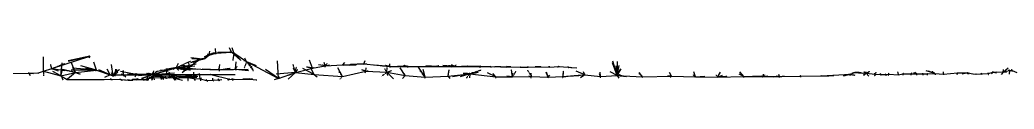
# Model space of a CAD drawing. Header units: millimetres. Extents: x 2301 to 12907, y -144 to 6.
# Drawn here: x 4934 to 7603, y -144 to -54 of the extents above; entities that cross this region are included whole.
import ezdxf

# ---------------------------------------------------------------- set-up
doc = ezdxf.new("R2010")
doc.units = ezdxf.units.MM
doc.linetypes.add('DASH', pattern=[0.6, 0.3, -0.3])

msp = doc.modelspace()

# ---------------------------------------------------------------- linework, layer by layer
at = {"layer": 'Shots', "color": 1}
for p, q in [((5020.19, -109.766), (5122.442, -76.428)), ((5425.05, -84.382), (5442.586, -74.044)), ((5442.586, -74.044), (5460.386, -68.074)), ((5460.386, -68.074), (5502.872, -65.416)), ((5502.872, -65.416), (5509.19, -67.73)), ((5509.19, -67.73), (5542.824, -90.642)), ((5353.856, -107.494), (5389.894, -104.864)), ((5389.894, -104.864), (5411.828, -88.35)), ((5411.828, -88.35), (5425.05, -84.382)), ((5513.656, -111.568), (5515.046, -91.422)), ((5542.824, -90.642), (5628.58, -136.606)), ((5719.76, -108.464), (5754.014, -102.312)), ((5754.014, -102.312), (5801.126, -99.918)), ((5801.126, -99.918), (5857.49, -97.28)), ((5857.49, -97.28), (5927.624, -104.158)), ((5927.624, -104.158), (5974.856, -103.698)), ((5974.856, -103.698), (6054.192, -104.058)), ((6054.192, -104.058), (6102.36, -103.664)), ((6102.36, -103.664), (6170.91, -103.892)), ((6170.91, -103.892), (6198.088, -104.484)), ((6198.088, -104.484), (6225.072, -104.744)), ((6225.072, -104.744), (6252.268, -104.876)), ((6252.268, -104.876), (6277.41, -105.828)), ((6277.41, -105.828), (6298.63, -106.116)), ((6298.63, -106.116), (6332.358, -104.758)), ((6332.358, -104.758), (6356.944, -105.512)), ((6356.944, -105.512), (6380.634, -104.278)), ((6380.634, -104.278), (6407.222, -106.22)), ((6407.222, -106.22), (6413.122, -106.66)), ((4910.864, -123.014), (4958.5, -122.344)), ((4958.5, -122.344), (4984.224, -121.03)), ((4984.224, -121.03), (4997.474, -116.446)), ((4997.474, -116.446), (5020.19, -109.766)), ((4997.474, -116.446), (5044.808, -129.07)), ((4997.474, -116.446), (4997.474, -116.446)), ((5044.808, -129.07), (5083.356, -120.008)), ((5044.808, -129.07), (5060.994, -138.698)), ((5083.356, -120.008), (5139.722, -114.076)), ((5139.722, -114.076), (5185.174, -129.376)), ((5139.722, -114.076), (5177.246, -126.636)), ((5177.246, -126.636), (5212.546, -126.516)), ((5185.174, -129.376), (5190.402, -126.61)), ((5190.402, -126.61), (5290.402, -126.61)), ((5212.546, -126.516), (5246.648, -125.696)), ((5246.648, -125.696), (5291.876, -125.618)), ((5246.648, -125.696), (5446.648, -125.696)), ((5290.402, -126.61), (5297.726, -130.346)), ((5291.876, -125.618), (5328.536, -114.928)), ((5297.726, -130.346), (5309.794, -128.918)), ((5297.726, -130.346), (5311.9, -130.902)), ((5309.794, -128.918), (5335.56, -129.826)), ((5311.9, -130.902), (5327.83, -135.284)), ((5327.83, -135.284), (5347.728, -128.658)), ((5328.536, -114.928), (5353.856, -107.494)), ((5335.56, -129.826), (5383.774, -129.316)), ((5345.612, -134.142), (5385.076, -133.268)), ((5347.728, -128.658), (5360.796, -131.134)), ((5353.856, -107.494), (5369.866, -109.4)), ((5360.796, -131.134), (5367.444, -132.352)), ((5367.444, -132.352), (5375.396, -133.098)), ((5369.866, -109.4), (5468.99, -112.796)), ((5369.866, -109.4), (5411.08, -111.302)), ((5375.396, -133.098), (5381.076, -133.092)), ((5381.076, -133.092), (5391.376, -133.126)), ((5383.774, -129.316), (5400.802, -131.016)), ((5385.076, -133.268), (5401.17, -136.638)), ((5391.376, -133.126), (5409.56, -133.07)), ((5400.802, -131.016), (5412.5, -125.564)), ((5412.5, -125.564), (5512.5, -125.564)), ((5446.648, -125.696), (5497.782, -138.428)), ((5468.99, -112.796), (5547.048, -111.15)), ((5468.99, -112.796), (5513.656, -111.568)), ((5513.656, -111.568), (5547.042, -114.474)), ((5628.58, -136.606), (5673.878, -120.13)), ((5673.878, -120.13), (5719.76, -108.464)), ((5673.878, -120.13), (5724.188, -125.198)), ((5724.188, -125.198), (5800.47, -130.546)), ((5800.47, -130.546), (5863.496, -116.446)), ((5863.496, -116.446), (5919.642, -119.492)), ((5919.642, -119.492), (5968.836, -128.61)), ((5968.836, -128.61), (6022.414, -133.004)), ((6022.414, -133.004), (6083.836, -130.072)), ((6083.836, -130.072), (6142.16, -123.754)), ((6142.16, -123.754), (6212.268, -131.424)), ((6212.268, -131.424), (6256.792, -132.118)), ((6256.792, -132.118), (6308.18, -131.4)), ((6308.18, -131.4), (6352.282, -132.442)), ((6352.282, -132.442), (6392.196, -130.784)), ((6392.196, -130.784), (6451.234, -126.84)), ((6451.234, -126.84), (6493.256, -130.94)), ((6493.256, -130.94), (6537.532, -128.596)), ((6537.532, -128.596), (6605.834, -131.75)), ((6605.834, -131.75), (6683.662, -130.128)), ((6683.662, -130.128), (6747.684, -131.626)), ((6747.684, -131.626), (6806.846, -132.414)), ((6806.846, -132.414), (6877.926, -131.138)), ((6877.926, -131.138), (6929.932, -130.782)), ((6929.932, -130.782), (6973.052, -130.698)), ((6973.052, -130.698), (7030.894, -130.338)), ((7030.894, -130.338), (7085.046, -129.402)), ((7085.046, -129.402), (7164.414, -125.098)), ((7164.414, -125.098), (7174.536, -119.798)), ((7174.536, -119.798), (7206.104, -122.258)), ((7206.104, -122.258), (7230.55, -124.784)), ((7230.55, -124.784), (7245.234, -125.666)), ((7245.234, -125.666), (7258.366, -125.918)), ((7258.366, -125.918), (7266.812, -124.934)), ((7266.812, -124.934), (7293.148, -126.63)), ((7293.148, -126.63), (7304.474, -123.866)), ((7304.474, -123.866), (7326.72, -123.812)), ((7326.72, -123.812), (7340.838, -124.206)), ((7340.838, -124.206), (7358.492, -124.228)), ((7358.492, -124.228), (7370.884, -123.912)), ((7370.884, -123.912), (7390.426, -123.154)), ((7390.426, -123.154), (7413.432, -124.952)), ((7413.432, -124.952), (7451.356, -121.116)), ((7451.356, -121.116), (7479.506, -121.534)), ((7479.506, -121.534), (7492.564, -123.52)), ((7492.564, -123.52), (7500.87, -124.402)), ((7500.87, -124.402), (7515.798, -123.78)), ((7515.798, -123.78), (7533.466, -123.274)), ((7533.466, -123.274), (7546.568, -119.134)), ((7546.568, -119.134), (7574.238, -118.63)), ((7574.238, -118.63), (7590.436, -114.716)), ((7590.436, -114.716), (7598.138, -115.116)), ((7598.138, -115.116), (7609.996, -120.216)), ((5060.994, -138.698), (5160.994, -138.698)), ((5160.994, -138.698), (5179.238, -138.178)), ((5179.238, -138.178), (5205.5, -139.28)), ((5205.5, -139.28), (5225.258, -140.744)), ((5225.258, -140.744), (5247.734, -138.724)), ((5247.734, -138.724), (5266.394, -139.198)), ((5266.394, -139.198), (5276.44, -137.462)), ((5276.44, -137.462), (5289.046, -134.704)), ((5289.046, -134.704), (5319.246, -133.576)), ((5319.246, -133.576), (5345.612, -134.142)), ((5401.17, -136.638), (5418.008, -137.316)), ((5418.008, -137.316), (5435.936, -141.684)), ((5435.936, -141.684), (5452.614, -140.446)), ((5452.614, -140.446), (5467.056, -140.224)), ((5497.782, -138.428), (5507.828, -138.802)), ((5507.828, -138.802), (5552.858, -137.802)), ((5552.858, -137.802), (5568.59, -139.94))]:
    msp.add_line(p, q, dxfattribs=at)
for centre in [(5122.442, -76.428), (5442.586, -74.044), (5460.386, -68.074), (5502.872, -65.416), (5509.19, -67.73), (5389.894, -104.864), (5411.828, -88.35), (5425.05, -84.382), (5515.046, -91.422), (5542.824, -90.642), (5754.014, -102.312), (5801.126, -99.918), (5857.49, -97.28), (5927.624, -104.158), (5974.856, -103.698), (6054.192, -104.058), (6102.36, -103.664), (6170.91, -103.892), (6198.088, -104.484), (6225.072, -104.744), (6252.268, -104.876), (6277.41, -105.828), (6298.63, -106.116), (6332.358, -104.758), (6356.944, -105.512), (6380.634, -104.278), (6407.222, -106.22), (6413.122, -106.66), (4958.5, -122.344), (4984.224, -121.03), (4997.474, -116.446), (4997.474, -116.446), (5020.19, -109.766), (5044.808, -129.07), (5083.356, -120.008), (5139.722, -114.076), (5177.246, -126.636), (5185.174, -129.376), (5190.402, -126.61), (5212.546, -126.516), (5246.648, -125.696), (5290.402, -126.61), (5291.876, -125.618), (5297.726, -130.346), (5309.794, -128.918), (5311.9, -130.902), (5328.536, -114.928), (5335.56, -129.826), (5347.728, -128.658), (5353.856, -107.494), (5360.796, -131.134), (5367.444, -132.352), (5369.866, -109.4), (5375.396, -133.098), (5381.076, -133.092), (5383.774, -129.316), (5385.076, -133.268), (5391.376, -133.126), (5400.802, -131.016), (5409.56, -133.07), (5411.08, -111.302), (5412.5, -125.564), (5446.648, -125.696), (5468.99, -112.796), (5512.5, -125.564), (5513.656, -111.568), (5547.042, -114.474), (5547.048, -111.15), (5673.878, -120.13), (5719.76, -108.464), (5724.188, -125.198), (5800.47, -130.546), (5863.496, -116.446), (5919.642, -119.492), (5968.836, -128.61), (6022.414, -133.004), (6083.836, -130.072), (6142.16, -123.754), (6212.268, -131.424), (6256.792, -132.118), (6308.18, -131.4), (6352.282, -132.442), (6392.196, -130.784), (6451.234, -126.84), (6493.256, -130.94), (6537.532, -128.596), (6605.834, -131.75), (6683.662, -130.128), (6747.684, -131.626), (6806.846, -132.414), (6877.926, -131.138), (6929.932, -130.782), (6973.052, -130.698), (7030.894, -130.338), (7085.046, -129.402), (7164.414, -125.098), (7174.536, -119.798), (7206.104, -122.258), (7230.55, -124.784), (7245.234, -125.666), (7258.366, -125.918), (7266.812, -124.934), (7293.148, -126.63), (7304.474, -123.866), (7326.72, -123.812), (7340.838, -124.206), (7358.492, -124.228), (7370.884, -123.912), (7390.426, -123.154), (7413.432, -124.952), (7451.356, -121.116), (7479.506, -121.534), (7492.564, -123.52), (7500.87, -124.402), (7515.798, -123.78), (7533.466, -123.274), (7546.568, -119.134), (7574.238, -118.63), (7590.436, -114.716), (7598.138, -115.116), (5060.994, -138.698), (5160.994, -138.698), (5179.238, -138.178), (5205.5, -139.28), (5225.258, -140.744), (5247.734, -138.724), (5266.394, -139.198), (5276.44, -137.462), (5289.046, -134.704), (5319.246, -133.576), (5327.83, -135.284), (5345.612, -134.142), (5401.17, -136.638), (5418.008, -137.316), (5435.936, -141.684), (5452.614, -140.446), (5467.056, -140.224), (5497.782, -138.428), (5507.828, -138.802), (5552.858, -137.802), (5568.59, -139.94), (5628.58, -136.606)]:
    msp.add_circle(centre, 0.1, dxfattribs=at)
at = {"layer": 'XSect', "color": 1}
for p, q in [((4997.474, -116.446), (4997.474, -78.406)), ((5122.442, -76.428), (5063.778, -89.042)), ((5122.442, -76.428), (5064.932, -90.98)), ((5122.442, -76.428), (5074.284, -87.978)), ((5122.442, -76.428), (5088.454, -87.662)), ((5122.442, -76.428), (5088.686, -85.146)), ((5122.442, -76.428), (5119.812, -80.328)), ((5122.442, -76.428), (5121.062, -75.97)), ((5122.442, -76.428), (5121.438, -76.674)), ((5442.586, -74.044), (5429.342, -78.464)), ((5442.586, -74.044), (5429.656, -84.136)), ((5442.586, -74.044), (5431.152, -82.1)), ((5460.386, -68.074), (5436.752, -71.472)), ((5442.586, -74.044), (5444.23, -63.232)), ((5460.386, -68.074), (5458.646, -70.48)), ((5460.386, -68.074), (5459.448, -55.744)), ((5502.872, -65.416), (5465.83, -66.254)), ((5502.872, -65.416), (5496.68, -53.56)), ((5502.872, -65.416), (5497.678, -65.758)), ((5502.872, -65.416), (5502.27, -66.192)), ((5502.872, -65.416), (5502.286, -64.758)), ((5502.872, -65.416), (5525.466, -86.334)), ((5509.19, -67.73), (5504.054, -53.854)), ((5509.19, -67.73), (5508.022, -67.602)), ((5509.19, -67.73), (5508.858, -68.538)), ((4997.474, -116.446), (4997.474, -93.436)), ((5044.808, -129.07), (5048.372, -94.024)), ((5083.356, -120.008), (5071.766, -92.434)), ((5139.722, -114.076), (5097.72, -102.074)), ((5139.722, -114.076), (5133.338, -92.14)), ((5185.174, -129.376), (5180.646, -98.622)), ((5353.856, -107.494), (5360.17, -95.266)), ((5353.856, -107.494), (5407.474, -96.512)), ((5353.856, -107.494), (5403.684, -102.104)), ((5389.894, -104.864), (5369.65, -120.764)), ((5369.866, -109.4), (5373.494, -102.344)), ((5389.894, -104.864), (5387.654, -94.604)), ((5411.828, -88.35), (5392.592, -94.11)), ((5411.828, -88.35), (5393.332, -93.422)), ((5425.05, -84.382), (5393.456, -80.752)), ((5425.05, -84.382), (5395.988, -83.276)), ((5411.828, -88.35), (5397.498, -91.5)), ((5411.828, -88.35), (5398.332, -92.986)), ((5411.828, -88.35), (5409.864, -81.432)), ((5411.828, -88.35), (5410.496, -90.264)), ((5425.05, -84.382), (5424.226, -86.592)), ((5425.05, -84.382), (5424.65, -81.348)), ((5425.05, -84.382), (5430.32, -82.694)), ((5468.99, -112.796), (5471.012, -98.26)), ((5542.824, -90.642), (5536.582, -88.474)), ((5542.824, -90.642), (5538.03, -81.872)), ((5542.824, -90.642), (5542.286, -92.744)), ((5542.824, -90.642), (5568.648, -101.734)), ((5628.58, -136.606), (5626.174, -88.624)), ((5719.76, -108.464), (5711.506, -86.972)), ((5754.014, -102.312), (5735.828, -100.038)), ((5754.014, -102.312), (5751.262, -93.008)), ((5754.014, -102.312), (5752.602, -105.748)), ((5754.014, -102.312), (5765.422, -99.37)), ((5801.126, -99.918), (5800.1, -102.02)), ((5801.126, -99.918), (5806.86, -93.07)), ((5801.126, -99.918), (5837.416, -99.466)), ((5801.126, -99.918), (5818.896, -100.19)), ((5857.49, -97.28), (5821.956, -98.47)), ((5857.49, -97.28), (5860.962, -88.19)), ((5857.49, -97.28), (5858.432, -98.776)), ((5927.624, -104.158), (5887.572, -100.616)), ((5927.624, -104.158), (5908.102, -103.334)), ((5927.624, -104.158), (5924.884, -104.216)), ((5927.624, -104.158), (5927.36, -106.764)), ((5974.856, -103.698), (5948.722, -102.82)), ((5974.856, -103.698), (5974.838, -106.578)), ((6022.414, -133.004), (6004.402, -105.97)), ((6054.192, -104.058), (6023.996, -102.072)), ((6054.192, -104.058), (6025.954, -102.91)), ((6054.192, -104.058), (6048.544, -104.066)), ((6054.192, -104.058), (6055.046, -101.094)), ((6054.192, -104.058), (6054.992, -104.844)), ((6102.36, -103.664), (6069.31, -101.362)), ((6102.36, -103.664), (6090.808, -103.732)), ((6102.36, -103.664), (6092.486, -105.908)), ((6102.36, -103.664), (6092.988, -99.358)), ((6102.36, -103.664), (6125.57, -104.136)), ((6170.91, -103.892), (6120.998, -103.596)), ((6170.91, -103.892), (6136.268, -103.546)), ((6170.91, -103.892), (6137.008, -103.05)), ((6170.91, -103.892), (6160.892, -104.304)), ((6170.91, -103.892), (6168.206, -106.79)), ((6198.088, -104.484), (6180.548, -105.208)), ((6198.088, -104.484), (6189.902, -104.738)), ((6198.088, -104.484), (6198.672, -105.986)), ((6225.072, -104.744), (6208.934, -106.286)), ((6225.072, -104.744), (6209.066, -105.084)), ((6225.072, -104.744), (6224.602, -106.928)), ((6252.268, -104.876), (6240.322, -106.686)), ((6252.268, -104.876), (6241.006, -104.106)), ((6252.268, -104.876), (6252.37, -106.962)), ((6277.41, -105.828), (6277.7, -104.798)), ((6277.41, -105.828), (6278.116, -106.206)), ((6298.63, -106.116), (6298.31, -104.466)), ((6332.358, -104.758), (6317.89, -105.17)), ((6332.358, -104.758), (6332.21, -105.768)), ((6332.358, -104.758), (6332.426, -104.278)), ((6356.944, -105.512), (6356.654, -106.874)), ((6380.634, -104.278), (6380.792, -105.518)), ((6407.222, -106.22), (6406.242, -105.61)), ((6413.122, -106.66), (6429.144, -107.946)), ((6537.532, -128.596), (6524.942, -94.062)), ((6537.532, -128.596), (6526.05, -90.156)), ((6537.532, -128.596), (6534.982, -101.996)), ((6537.532, -128.596), (6538.174, -90.598)), ((6537.532, -128.596), (6543.23, -101.278)), ((4958.5, -122.344), (4958.438, -120.26)), ((4958.5, -122.344), (4971.346, -123.302)), ((4958.5, -122.344), (4961.69, -127.9)), ((4984.224, -121.03), (4983.17, -123.832)), ((4984.224, -121.03), (4984.154, -120.494)), ((4997.474, -116.446), (4997.474, -119.95)), ((5020.19, -109.766), (5054.944, -115.164)), ((5020.19, -109.766), (5037.618, -115.79)), ((5020.19, -109.766), (5020.354, -111.978)), ((5044.808, -129.07), (5023.122, -117.54)), ((5083.356, -120.008), (5045.22, -111.14)), ((5083.356, -120.008), (5062.464, -138.138)), ((5139.722, -114.076), (5072.418, -114)), ((5139.722, -114.076), (5075.326, -108.538)), ((5083.356, -120.008), (5076.81, -107.94)), ((5139.722, -114.076), (5110.172, -109.682)), ((5139.722, -114.076), (5139.536, -116.996)), ((5177.246, -126.636), (5146.554, -113.034)), ((5177.246, -126.636), (5161.64, -133.792)), ((5177.246, -126.636), (5168.33, -111.15)), ((5177.246, -126.636), (5178.842, -126.176)), ((5185.174, -129.376), (5180.186, -121.118)), ((5185.174, -129.376), (5183.866, -131.756)), ((5185.174, -129.376), (5195.978, -112.258)), ((5185.174, -129.376), (5193.872, -115.212)), ((5185.174, -129.376), (5197.11, -118.864)), ((5190.402, -126.61), (5189.198, -129.972)), ((5190.402, -126.61), (5191.74, -111.172)), ((5246.648, -125.696), (5204.454, -117.09)), ((5212.546, -126.516), (5212.7, -114.68)), ((5212.546, -126.516), (5218.704, -131.466)), ((5212.546, -126.516), (5216.928, -130.996)), ((5212.546, -126.516), (5212.838, -130.512)), ((5246.648, -125.696), (5223.012, -124.934)), ((5246.648, -125.696), (5243.464, -132.35)), ((5291.876, -125.618), (5246.62, -125.61)), ((5246.648, -125.696), (5246.78, -121.98)), ((5246.648, -125.696), (5250.968, -123.896)), ((5291.876, -125.618), (5252.758, -129.254)), ((5291.876, -125.618), (5260.642, -136.652)), ((5291.876, -125.618), (5260.758, -136.98)), ((5291.876, -125.618), (5266.922, -127.986)), ((5291.876, -125.618), (5273.956, -122.472)), ((5276.44, -137.462), (5277.408, -131.702)), ((5276.44, -137.462), (5288.672, -131.8)), ((5276.44, -137.462), (5285.512, -131.918)), ((5291.876, -125.618), (5287.398, -141.942)), ((5289.046, -134.704), (5288.494, -130.256)), ((5291.876, -125.618), (5294.164, -115.416)), ((5291.876, -125.618), (5349.088, -121.02)), ((5291.876, -125.618), (5308.504, -121.164)), ((5291.876, -125.618), (5294.784, -140.32)), ((5297.726, -130.346), (5298.664, -127.172)), ((5297.726, -130.346), (5297.842, -128.636)), ((5297.726, -130.346), (5297.732, -131.798)), ((5353.856, -107.494), (5299.824, -118.856)), ((5328.536, -114.928), (5302.482, -122.734)), ((5309.794, -128.918), (5303.702, -129.786)), ((5309.794, -128.918), (5309.526, -131.168)), ((5309.794, -128.918), (5309.596, -128.406)), ((5309.794, -128.918), (5316.238, -129.168)), ((5309.794, -128.918), (5311.808, -128.954)), ((5311.9, -130.902), (5311.646, -133.02)), ((5311.9, -130.902), (5312.43, -129.098)), ((5328.536, -114.928), (5312.018, -114.166)), ((5319.246, -133.576), (5315.624, -131.164)), ((5327.83, -135.284), (5324.622, -131.708)), ((5328.536, -114.928), (5326.586, -127.662)), ((5353.856, -107.494), (5326.904, -111.868)), ((5328.536, -114.928), (5327.904, -109.772)), ((5353.856, -107.494), (5328.606, -111.168)), ((5335.56, -129.826), (5335.932, -127.158)), ((5335.56, -129.826), (5335.764, -129.416)), ((5335.56, -129.826), (5349.164, -130.902)), ((5335.56, -129.826), (5350.522, -130.176)), ((5347.728, -128.658), (5339.964, -128.778)), ((5347.728, -128.658), (5341.784, -131.932)), ((5347.728, -128.658), (5342.312, -134.134)), ((5345.612, -134.142), (5343.702, -131.99)), ((5347.728, -128.658), (5345.942, -127.824)), ((5347.728, -128.658), (5356.488, -129.474)), ((5353.856, -107.494), (5352.92, -110.448)), ((5353.856, -107.494), (5387.776, -110.674)), ((5353.856, -107.494), (5397.158, -110.59)), ((5353.856, -107.494), (5406.656, -110.684)), ((5353.856, -107.494), (5397.714, -109.238)), ((5360.796, -131.134), (5360.456, -128.766)), ((5360.796, -131.134), (5367.056, -129.47)), ((5367.444, -132.352), (5367.474, -131.672)), ((5369.866, -109.4), (5400.222, -110.02)), ((5369.866, -109.4), (5370.172, -111.316)), ((5375.396, -133.098), (5376.304, -132.478)), ((5381.076, -133.092), (5379.37, -133.068)), ((5381.076, -133.092), (5380.096, -132.312)), ((5381.076, -133.092), (5381.552, -132.866)), ((5383.774, -129.316), (5383.026, -132.118)), ((5383.774, -129.316), (5396.062, -127.798)), ((5383.774, -129.316), (5391.304, -129.106)), ((5383.774, -129.316), (5391.456, -129.152)), ((5383.774, -129.316), (5384.948, -129.234)), ((5383.774, -129.316), (5383.848, -131.734)), ((5385.076, -133.268), (5385.06, -131.984)), ((5385.076, -133.268), (5408.95, -129.778)), ((5385.076, -133.268), (5411.724, -130.216)), ((5385.076, -133.268), (5395.004, -131.88)), ((5385.076, -133.268), (5391.016, -132.714)), ((5385.076, -133.268), (5385.35, -135.638)), ((5385.076, -133.268), (5385.276, -133.912)), ((5391.376, -133.126), (5390.054, -132.9)), ((5391.376, -133.126), (5390.912, -133.786)), ((5391.376, -133.126), (5391.886, -133.47)), ((5400.802, -131.016), (5392.602, -128.742)), ((5400.802, -131.016), (5401.698, -119.472)), ((5401.17, -136.638), (5402.966, -126.728)), ((5418.008, -137.316), (5416.644, -122.732)), ((5468.99, -112.796), (5419.784, -112.012)), ((5468.99, -112.796), (5423.584, -111.292)), ((5468.99, -112.796), (5445.336, -111.704)), ((5468.99, -112.796), (5496.024, -108.648)), ((5468.99, -112.796), (5499.326, -108.986)), ((5468.99, -112.796), (5469.108, -116.78)), ((5513.656, -111.568), (5514.374, -114.378)), ((5628.58, -136.606), (5593.696, -111.712)), ((5673.878, -120.13), (5622.138, -124.984)), ((5673.878, -120.13), (5654.182, -138.142)), ((5673.878, -120.13), (5655.868, -127.896)), ((5673.878, -120.13), (5668.526, -108.326)), ((5724.188, -125.198), (5694.346, -109.228)), ((5724.188, -125.198), (5715.286, -108.772)), ((5719.76, -108.464), (5718.806, -110.166)), ((5719.76, -108.464), (5724.452, -107.01)), ((5724.188, -125.198), (5732.528, -132.158)), ((5724.188, -125.198), (5728.296, -128.386)), ((5800.47, -130.546), (5787.792, -107.524)), ((5863.496, -116.446), (5860.39, -121.748)), ((5863.496, -116.446), (5864.216, -107.506)), ((5919.642, -119.492), (5919.936, -107.196)), ((5919.642, -119.492), (5936.902, -137.246)), ((5968.836, -128.61), (5954.774, -108.028)), ((5968.836, -128.61), (5961.23, -136.28)), ((6022.414, -133.004), (6016.8, -112.138)), ((6022.414, -133.004), (6020.378, -136.238)), ((6083.836, -130.072), (6087.106, -112.98)), ((6083.836, -130.072), (6088.764, -136.286)), ((6142.16, -123.754), (6095.896, -131.88)), ((6142.16, -123.754), (6116.712, -131.918)), ((6212.268, -131.424), (6189.88, -120.726)), ((6212.268, -131.424), (6204.264, -122.492)), ((6212.268, -131.424), (6210.958, -135.188)), ((6256.792, -132.118), (6241.754, -130.032)), ((6256.792, -132.118), (6257.246, -121.838)), ((6308.18, -131.4), (6300.348, -129.942)), ((6352.282, -132.442), (6347.936, -119.304)), ((6352.282, -132.442), (6351.362, -135.506)), ((6352.282, -132.442), (6356.814, -127.458)), ((6392.196, -130.784), (6442.5, -126.432)), ((6392.196, -130.784), (6434.486, -127.906)), ((6392.196, -130.784), (6399.816, -131.414)), ((6451.234, -126.84), (6427.51, -116.76)), ((6451.234, -126.84), (6439.218, -134.998)), ((6451.234, -126.84), (6446.956, -118.458)), ((6493.256, -130.94), (6492.012, -119.176)), ((6493.256, -130.94), (6492.014, -134.48)), ((6493.256, -130.94), (6493.034, -130.394)), ((6537.532, -128.596), (6518.846, -118.26)), ((6537.532, -128.596), (6546.366, -110.266)), ((6537.532, -128.596), (6547.99, -110.64)), ((6537.532, -128.596), (6562.83, -131.032)), ((6537.532, -128.596), (6541.956, -135.126)), ((6605.834, -131.75), (6596.728, -120.472)), ((6605.834, -131.75), (6604.394, -134.436)), ((6683.662, -130.128), (6677.85, -120.002)), ((6747.684, -131.626), (6743.466, -118.676)), ((6747.684, -131.626), (6773.246, -129.888)), ((6806.846, -132.414), (6815.346, -119.08)), ((6806.846, -132.414), (6820.568, -127.586)), ((6806.846, -132.414), (6808.426, -130.152)), ((6877.926, -131.138), (6866.894, -118.21)), ((6877.926, -131.138), (6875.514, -133.836)), ((6877.926, -131.138), (6931.058, -128.928)), ((6877.926, -131.138), (6924.304, -129.214)), ((6877.926, -131.138), (6895.168, -130.968)), ((6877.926, -131.138), (6923.18, -130.994)), ((6929.932, -130.782), (6930.476, -124.836)), ((6929.932, -130.782), (6941.814, -129.27)), ((6929.932, -130.782), (6957.444, -131.728)), ((6973.052, -130.698), (6964.752, -130.042)), ((6973.052, -130.698), (6971.642, -125.66)), ((7030.894, -130.338), (7028.774, -132.962)), ((7085.046, -129.402), (7119.114, -128.5)), ((7085.046, -129.402), (7097.102, -128.854)), ((7085.046, -129.402), (7105.87, -129.374)), ((7164.414, -125.098), (7144.38, -130.06)), ((7164.414, -125.098), (7147.824, -127.592)), ((7164.414, -125.098), (7162.602, -128.924)), ((7164.414, -125.098), (7164.372, -124.44)), ((7174.536, -119.798), (7167.838, -122.77)), ((7174.536, -119.798), (7169.738, -121.85)), ((7174.536, -119.798), (7175.112, -119.214)), ((7174.536, -119.798), (7195.478, -121.674)), ((7174.536, -119.798), (7213.022, -121.76)), ((7174.536, -119.798), (7192.428, -120.508)), ((7174.536, -119.798), (7174.55, -120.92)), ((7206.104, -122.258), (7205.788, -118.706)), ((7206.104, -122.258), (7212.786, -130.038)), ((7230.55, -124.784), (7229.702, -122.208)), ((7245.234, -125.666), (7244.176, -128.5)), ((7258.366, -125.918), (7256.802, -123.694)), ((7258.366, -125.918), (7258.748, -128.592)), ((7258.366, -125.918), (7259.784, -128.306)), ((7266.812, -124.934), (7264.348, -128.218)), ((7266.812, -124.934), (7266.49, -122.918)), ((7293.148, -126.63), (7292.954, -125.488)), ((7293.148, -126.63), (7293.054, -127.642)), ((7304.474, -123.866), (7304.328, -126.978)), ((7326.72, -123.812), (7328.19, -119.828)), ((7340.838, -124.206), (7334.096, -120.834)), ((7340.838, -124.206), (7336.974, -119.792)), ((7340.838, -124.206), (7340.724, -127.258)), ((7358.492, -124.228), (7357.992, -127.242)), ((7358.492, -124.228), (7358.684, -121.568)), ((7390.426, -123.154), (7366.768, -116.088)), ((7370.884, -123.912), (7369.804, -127.4)), ((7370.884, -123.912), (7370.78, -123.192)), ((7390.426, -123.154), (7373.002, -116.604)), ((7390.426, -123.154), (7390.114, -121.802)), ((7390.426, -123.154), (7391.124, -126.064)), ((7413.432, -124.952), (7413.388, -123.584)), ((7413.432, -124.952), (7413.898, -126.12)), ((7451.356, -121.116), (7449.184, -126.322)), ((7479.506, -121.534), (7463.852, -124.848)), ((7479.506, -121.534), (7479.15, -120.676)), ((7492.564, -123.52), (7492.618, -125.068)), ((7492.564, -123.52), (7493.286, -123.67)), ((7500.87, -124.402), (7500.766, -123.516)), ((7515.798, -123.78), (7515.53, -123.416)), ((7515.798, -123.78), (7516.462, -125.616)), ((7533.466, -123.274), (7533.404, -121.246)), ((7533.466, -123.274), (7533.534, -121.232)), ((7546.568, -119.134), (7542.666, -123.746)), ((7546.568, -119.134), (7546.526, -117.342)), ((7546.568, -119.134), (7555.532, -118.576)), ((7546.568, -119.134), (7556.2, -121.218)), ((7574.238, -118.63), (7568.43, -125.552)), ((7574.238, -118.63), (7586.822, -107.658)), ((7574.238, -118.63), (7574.582, -112.132)), ((7574.238, -118.63), (7582.444, -119.27)), ((7590.436, -114.716), (7587.502, -115.56)), ((7590.436, -114.716), (7589.474, -124.828)), ((7590.436, -114.716), (7589.936, -113.232)), ((7598.138, -115.116), (7596.902, -111.436)), ((7598.138, -115.116), (7597.852, -117.246)), ((5205.5, -139.28), (5207.602, -142.12)), ((5205.5, -139.28), (5210.312, -140.518)), ((5205.5, -139.28), (5217.956, -139.568)), ((5225.258, -140.744), (5225.102, -142.03)), ((5225.258, -140.744), (5226.562, -140.418)), ((5225.258, -140.744), (5237.234, -141.106)), ((5247.734, -138.724), (5235.164, -140.094)), ((5247.734, -138.724), (5237.846, -137.842)), ((5247.734, -138.724), (5246.24, -142.048)), ((5266.394, -139.198), (5260.728, -138.492)), ((5266.394, -139.198), (5278.3, -140.838)), ((5266.394, -139.198), (5276.726, -140)), ((5266.394, -139.198), (5280.914, -139.888)), ((5266.394, -139.198), (5266.726, -140.172)), ((5266.394, -139.198), (5266.836, -141.998)), ((5276.44, -137.462), (5276.94, -136.428)), ((5289.046, -134.704), (5289.926, -135.366)), ((5289.046, -134.704), (5289.406, -137.072)), ((5319.246, -133.576), (5312.578, -139.284)), ((5319.246, -133.576), (5335.77, -134.396)), ((5327.83, -135.284), (5323.304, -134.068)), ((5327.83, -135.284), (5326.34, -136.292)), ((5345.612, -134.142), (5362.804, -134.644)), ((5345.612, -134.142), (5350.558, -141.258)), ((5345.612, -134.142), (5352.434, -134.454)), ((5345.612, -134.142), (5370.674, -141.218)), ((5401.17, -136.638), (5394.916, -134.064)), ((5401.17, -136.638), (5403.004, -133.646)), ((5401.17, -136.638), (5405.032, -141.75)), ((5418.008, -137.316), (5422.146, -134.612)), ((5418.008, -137.316), (5419.484, -142.824)), ((5435.936, -141.684), (5431.814, -141.968)), ((5435.936, -141.684), (5434.602, -139.432)), ((5435.936, -141.684), (5439.034, -143.434)), ((5435.936, -141.684), (5436.624, -143.614)), ((5452.614, -140.446), (5451.99, -135.314)), ((5452.614, -140.446), (5452.852, -139.144)), ((5452.614, -140.446), (5456.122, -140.128)), ((5467.056, -140.224), (5476.46, -139.324)), ((5497.782, -138.428), (5490.768, -138.79)), ((5507.828, -138.802), (5501.4, -138.592)), ((5507.828, -138.802), (5505.36, -141.428)), ((5507.828, -138.802), (5505.508, -136.02)), ((5507.828, -138.802), (5510.298, -137.706)), ((5552.858, -137.802), (5532.474, -138.41)), ((5552.858, -137.802), (5539.47, -137.83)), ((5552.858, -137.802), (5544.502, -138.216)), ((5552.858, -137.802), (5548.878, -139.292)), ((5552.858, -137.802), (5550.422, -136.746)), ((5568.59, -139.94), (5570.872, -139.562)), ((5628.58, -136.606), (5617.318, -139.972))]:
    msp.add_line(p, q, dxfattribs=at)
at = {"layer": 'XSect', "color": 1, "linetype": 'DASH'}
for p, q in [((5122.442, -76.428), (5104.692, -81.784)), ((5122.442, -76.428), (5118.208, -79.742)), ((5122.442, -76.428), (5120.13, -79.752)), ((5442.586, -74.044), (5434.52, -75.764)), ((5460.386, -68.074), (5448.666, -68.982)), ((5460.386, -68.074), (5479.032, -65.534)), ((5460.386, -68.074), (5461.21, -66.116)), ((5502.872, -65.416), (5482.098, -67.446)), ((5502.872, -65.416), (5493.716, -66.688)), ((5502.872, -65.416), (5499.172, -66.972)), ((5509.19, -67.73), (5505.666, -88.078)), ((5509.19, -67.73), (5527.328, -87.928)), ((4997.474, -116.446), (4997.474, -93.19)), ((4997.474, -116.446), (4997.474, -96.628)), ((4997.474, -116.446), (4997.474, -102.814)), ((4997.474, -116.446), (4997.474, -104.79)), ((5020.19, -109.766), (5016.872, -97.578)), ((5020.19, -109.766), (5054.036, -96.314)), ((5020.19, -109.766), (5054.85, -96.36)), ((5353.856, -107.494), (5392.3, -89.392)), ((5389.894, -104.864), (5369.05, -101.398)), ((5389.894, -104.864), (5390.044, -108.448)), ((5411.828, -88.35), (5416.47, -83.6)), ((5425.05, -84.382), (5422.752, -84.426)), ((5513.656, -111.568), (5518.124, -102.91)), ((5542.824, -90.642), (5536.598, -108.244)), ((5542.824, -90.642), (5561.972, -114.538)), ((5542.824, -90.642), (5561.648, -116.588)), ((5542.824, -90.642), (5556.626, -104.034)), ((5673.878, -120.13), (5667.674, -97.676)), ((5673.878, -120.13), (5676.7, -105.412)), ((5719.76, -108.464), (5703.764, -105.642)), ((5754.014, -102.312), (5745.206, -100.486)), ((5754.014, -102.312), (5759.594, -96.06)), ((5754.014, -102.312), (5765.918, -100.008)), ((5754.014, -102.312), (5765.614, -100.478)), ((5801.126, -99.918), (5801.434, -99.284)), ((5857.49, -97.28), (5856.376, -96.216)), ((5857.49, -97.28), (5865.422, -96.7)), ((5927.624, -104.158), (5915.656, -101.37)), ((5927.624, -104.158), (5927.768, -96.408)), ((5974.856, -103.698), (5965.784, -100.848)), ((5974.856, -103.698), (5973.184, -102.15)), ((5974.856, -103.698), (5974.734, -105.966)), ((5974.856, -103.698), (5975.878, -102.552)), ((6054.192, -104.058), (6058.144, -100.888)), ((6054.192, -104.058), (6056.282, -104.012)), ((6102.36, -103.664), (6084.96, -102.254)), ((6102.36, -103.664), (6105.62, -99.938)), ((6102.36, -103.664), (6102.424, -104.25)), ((6170.91, -103.892), (6168.736, -104.308)), ((6170.91, -103.892), (6170.208, -106.434)), ((6170.91, -103.892), (6170.226, -103.4)), ((6170.91, -103.892), (6170.534, -104.932)), ((6170.91, -103.892), (6174.358, -103.646)), ((6198.088, -104.484), (6198.89, -103.698)), ((6198.088, -104.484), (6198.538, -106.774)), ((6198.088, -104.484), (6198.258, -107.022)), ((6225.072, -104.744), (6221.346, -104.798)), ((6225.072, -104.744), (6224.152, -103.736)), ((6225.072, -104.744), (6226.024, -106.67)), ((6252.268, -104.876), (6250.272, -104.47)), ((6252.268, -104.876), (6252.346, -103.934)), ((6252.268, -104.876), (6252.706, -106.748)), ((6277.41, -105.828), (6277.076, -106.97)), ((6277.41, -105.828), (6279.804, -104.626)), ((6298.63, -106.116), (6296.438, -105.91)), ((6298.63, -106.116), (6298.26, -106.984)), ((6298.63, -106.116), (6298.264, -106.226)), ((6332.358, -104.758), (6331.504, -106.376)), ((6332.358, -104.758), (6332.122, -105.078)), ((6356.944, -105.512), (6353.312, -104.97)), ((6356.944, -105.512), (6355.896, -104.426)), ((6380.634, -104.278), (6377.13, -106.258)), ((6380.634, -104.278), (6380.22, -103.95)), ((6380.634, -104.278), (6382.868, -104.382)), ((6407.222, -106.22), (6404.35, -106.242)), ((6407.222, -106.22), (6406.458, -107.604)), ((6407.222, -106.22), (6408.888, -105.786)), ((6413.122, -106.66), (6414.308, -106.156)), ((6413.122, -106.66), (6416.534, -106.872)), ((4958.5, -122.344), (4958.012, -122.918)), ((4958.5, -122.344), (4960.676, -121.268)), ((4984.224, -121.03), (4983.226, -122.988)), ((4984.224, -121.03), (4983.552, -120.054)), ((4997.474, -116.446), (4997.474, -121.026)), ((4997.474, -116.446), (4997.474, -116.482)), ((4997.474, -116.446), (4997.474, -128.864)), ((5044.808, -129.07), (5047.568, -109.942)), ((5044.808, -129.07), (5048.846, -111.674)), ((5044.808, -129.07), (5049.792, -140.244)), ((5083.356, -120.008), (5049.718, -113.034)), ((5083.356, -120.008), (5096.594, -124.27)), ((5139.722, -114.076), (5131.074, -113.192)), ((5139.722, -114.076), (5136.828, -115.874)), ((5139.722, -114.076), (5139.416, -109.926)), ((5185.174, -129.376), (5201.836, -111.73)), ((5190.402, -126.61), (5189.814, -126.424)), ((5190.402, -126.61), (5190.71, -126.282)), ((5212.546, -126.516), (5206.19, -124.396)), ((5212.546, -126.516), (5211.822, -116.142)), ((5291.876, -125.618), (5262.808, -127.17)), ((5291.876, -125.618), (5278.112, -122.596)), ((5289.046, -134.704), (5287.532, -131.618)), ((5291.876, -125.618), (5288.804, -140.326)), ((5291.876, -125.618), (5290.89, -120.628)), ((5291.876, -125.618), (5302.89, -116.328)), ((5297.726, -130.346), (5302.9, -127.192)), ((5309.794, -128.918), (5312.44, -130.016)), ((5311.9, -130.902), (5310.988, -129.222)), ((5311.9, -130.902), (5313.116, -132.81)), ((5328.536, -114.928), (5337.57, -123.124)), ((5335.56, -129.826), (5334.576, -129.048)), ((5335.56, -129.826), (5335.886, -130.524)), ((5353.856, -107.494), (5339.818, -109.878)), ((5345.612, -134.142), (5356.322, -132.924)), ((5353.856, -107.494), (5345.62, -112.072)), ((5347.728, -128.658), (5348.304, -128.504)), ((5347.728, -128.658), (5349.384, -129.268)), ((5353.856, -107.494), (5361.03, -114.142)), ((5353.856, -107.494), (5376.594, -112.938)), ((5353.856, -107.494), (5392.1, -112.926)), ((5360.796, -131.134), (5360.02, -132.094)), ((5360.796, -131.134), (5360.172, -130.614)), ((5360.796, -131.134), (5365.69, -128.926)), ((5360.796, -131.134), (5364.074, -129.508)), ((5367.444, -132.352), (5367.166, -132.028)), ((5367.444, -132.352), (5367.198, -132.872)), ((5367.444, -132.352), (5367.582, -132.708)), ((5369.866, -109.4), (5382.68, -115.262)), ((5375.396, -133.098), (5374.696, -133.906)), ((5375.396, -133.098), (5375.112, -133.03)), ((5375.396, -133.098), (5375.234, -132.538)), ((5383.774, -129.316), (5379.292, -128.77)), ((5381.076, -133.092), (5380.384, -133.536)), ((5385.076, -133.268), (5383.262, -135.014)), ((5383.774, -129.316), (5383.634, -128.626)), ((5383.774, -129.316), (5384.194, -128.382)), ((5383.774, -129.316), (5384.092, -130.292)), ((5385.076, -133.268), (5385.72, -132.13)), ((5385.076, -133.268), (5385.764, -142.102)), ((5391.376, -133.126), (5390.796, -132.32)), ((5400.802, -131.016), (5399.822, -132.182)), ((5468.99, -112.796), (5467.938, -108.672)), ((5468.99, -112.796), (5473.2, -111.9)), ((5513.656, -111.568), (5510.838, -109.484)), ((5628.58, -136.606), (5631.026, -132.016)), ((5673.878, -120.13), (5680.93, -111.32)), ((5800.47, -130.546), (5791.462, -118.366)), ((5800.47, -130.546), (5793.436, -138.682)), ((5800.47, -130.546), (5800.824, -129.714)), ((5863.496, -116.446), (5850.112, -113.032)), ((5863.496, -116.446), (5869.116, -115.808)), ((5919.642, -119.492), (5904.878, -130.978)), ((5919.642, -119.492), (5913.724, -109.968)), ((5919.642, -119.492), (5931.784, -114.772)), ((5919.642, -119.492), (5921.07, -128.744)), ((5968.836, -128.61), (5965.648, -121.77)), ((5968.836, -128.61), (5966.28, -125.084)), ((6022.414, -133.004), (6007.794, -115.548)), ((6022.414, -133.004), (6022.996, -131.62)), ((6083.836, -130.072), (6086.092, -115.656)), ((6083.836, -130.072), (6084.008, -130.338)), ((6142.16, -123.754), (6124.198, -122.498)), ((6142.16, -123.754), (6132.222, -135.864)), ((6142.16, -123.754), (6140.122, -121.13)), ((6142.16, -123.754), (6141.372, -134.3)), ((6142.16, -123.754), (6172.734, -113.174)), ((6142.16, -123.754), (6165.15, -119.04)), ((6142.16, -123.754), (6151.172, -119.51)), ((6142.16, -123.754), (6142.632, -125.556)), ((6212.268, -131.424), (6211.61, -133.218)), ((6256.792, -132.118), (6253.774, -111.96)), ((6256.792, -132.118), (6266.61, -116.248)), ((6256.792, -132.118), (6256.9, -131.61)), ((6308.18, -131.4), (6297.728, -114.326)), ((6308.18, -131.4), (6301.882, -130.608)), ((6308.18, -131.4), (6305.502, -135.314)), ((6308.18, -131.4), (6306.492, -122.304)), ((6352.282, -132.442), (6347.028, -120.118)), ((6392.196, -130.784), (6391.306, -134.772)), ((6392.196, -130.784), (6394.03, -115.456)), ((6392.196, -130.784), (6393.79, -120.648)), ((6392.196, -130.784), (6392.3, -132.286)), ((6451.234, -126.84), (6450.64, -123.194)), ((6493.256, -130.94), (6489.938, -123.904)), ((6537.532, -128.596), (6532.188, -110.764)), ((6537.532, -128.596), (6538.806, -113.766)), ((6537.532, -128.596), (6546.318, -125.05)), ((6537.532, -128.596), (6550.69, -128.072)), ((6537.532, -128.596), (6550.012, -128.698)), ((6605.834, -131.75), (6596.162, -122.746)), ((6605.834, -131.75), (6606.39, -133.144)), ((6683.662, -130.128), (6671.578, -129.828)), ((6683.662, -130.128), (6680.116, -133.346)), ((6683.662, -130.128), (6684.35, -129.888)), ((6747.684, -131.626), (6741.25, -125.582)), ((6747.684, -131.626), (6743.132, -131.678)), ((6747.684, -131.626), (6746.056, -133.448)), ((6806.846, -132.414), (6802.78, -126.236)), ((6806.846, -132.414), (6832.604, -130.206)), ((6806.846, -132.414), (6807.986, -133.84)), ((6877.926, -131.138), (6864.182, -124.214)), ((6877.926, -131.138), (6877.452, -130.296)), ((6929.932, -130.782), (6926.83, -133.13)), ((6929.932, -130.782), (6927.956, -133.614)), ((6929.932, -130.782), (6934.264, -126.518)), ((6973.052, -130.698), (6970.94, -132.352)), ((6973.052, -130.698), (6971.95, -133.788)), ((6973.052, -130.698), (6974.32, -129.418)), ((6973.052, -130.698), (6987.604, -130.362)), ((7030.894, -130.338), (7028.65, -131.022)), ((7030.894, -130.338), (7029.514, -127.654)), ((7030.894, -130.338), (7030.024, -130.528)), ((7085.046, -129.402), (7084.928, -128.884)), ((7085.046, -129.402), (7084.946, -130.928)), ((7085.046, -129.402), (7085.274, -127.026)), ((7085.046, -129.402), (7085.69, -129.456)), ((7164.414, -125.098), (7146.88, -129.436)), ((7164.414, -125.098), (7160.214, -126.734)), ((7164.414, -125.098), (7175.28, -127.056)), ((7174.536, -119.798), (7187.436, -119.372)), ((7174.536, -119.798), (7175.018, -119.574)), ((7174.536, -119.798), (7176.254, -120.882)), ((7206.104, -122.258), (7197.626, -127.196)), ((7206.104, -122.258), (7199.242, -128.074)), ((7206.104, -122.258), (7199.722, -118.888)), ((7206.104, -122.258), (7215.112, -116.996)), ((7206.104, -122.258), (7210.276, -119.852)), ((7230.55, -124.784), (7227.506, -129.626)), ((7230.55, -124.784), (7230.216, -128.558)), ((7230.55, -124.784), (7233.23, -119.49)), ((7245.234, -125.666), (7243.548, -122.066)), ((7245.234, -125.666), (7244.782, -127.614)), ((7245.234, -125.666), (7244.888, -123.126)), ((7258.366, -125.918), (7256.892, -125.166)), ((7266.812, -124.934), (7265.712, -127.56)), ((7266.812, -124.934), (7266.984, -121.104)), ((7293.148, -126.63), (7291.308, -118.294)), ((7293.148, -126.63), (7293, -126.552)), ((7304.474, -123.866), (7303.714, -125.71)), ((7304.474, -123.866), (7306.222, -121.04)), ((7326.72, -123.812), (7325.928, -124.32)), ((7326.72, -123.812), (7326.252, -127.23)), ((7326.72, -123.812), (7329.046, -120.948)), ((7340.838, -124.206), (7341.014, -124.196)), ((7358.492, -124.228), (7357.842, -121.612)), ((7358.492, -124.228), (7358.092, -124.116)), ((7358.492, -124.228), (7358.17, -124.654)), ((7370.884, -123.912), (7370, -123.426)), ((7370.884, -123.912), (7370.67, -123.894)), ((7390.426, -123.154), (7383.518, -118)), ((7390.426, -123.154), (7384.138, -117.9)), ((7390.426, -123.154), (7390.16, -123.954)), ((7413.432, -124.952), (7413.21, -118.29)), ((7413.432, -124.952), (7413.624, -125.056)), ((7451.356, -121.116), (7448.368, -125.812)), ((7451.356, -121.116), (7451.15, -121.348)), ((7479.506, -121.534), (7476.842, -124.754)), ((7479.506, -121.534), (7477.96, -119.538)), ((7479.506, -121.534), (7481.148, -124.86)), ((7479.506, -121.534), (7480.768, -124.452)), ((7492.564, -123.52), (7491.9, -122.596)), ((7500.87, -124.402), (7500.318, -125.494)), ((7500.87, -124.402), (7500.744, -122.506)), ((7500.87, -124.402), (7501.164, -125.654)), ((7515.798, -123.78), (7514.104, -122.298)), ((7515.798, -123.78), (7516.98, -121.904)), ((7533.466, -123.274), (7534.808, -120.792)), ((7533.466, -123.274), (7534.92, -125.458)), ((7533.466, -123.274), (7533.806, -124.728)), ((7546.568, -119.134), (7545.112, -117.89)), ((7546.568, -119.134), (7546.15, -118.814)), ((7574.238, -118.63), (7572.498, -117.68)), ((7574.238, -118.63), (7575.384, -118.774)), ((7590.436, -114.716), (7589.302, -113.906)), ((7590.436, -114.716), (7590.122, -115.54)), ((7590.436, -114.716), (7590.582, -114.602)), ((7598.138, -115.116), (7596.82, -115.846)), ((7598.138, -115.116), (7597.328, -116.028)), ((7598.138, -115.116), (7597.706, -114.762)), ((7598.138, -115.116), (7598.926, -114.3)), ((5179.238, -138.178), (5175.626, -138.116)), ((5179.238, -138.178), (5178.27, -141.104)), ((5179.238, -138.178), (5178.278, -136.774)), ((5179.238, -138.178), (5181.89, -139.978)), ((5205.5, -139.28), (5200.904, -138.752)), ((5205.5, -139.28), (5204.272, -137.986)), ((5225.258, -140.744), (5222.244, -140.596)), ((5225.258, -140.744), (5224.308, -139.732)), ((5225.258, -140.744), (5225.242, -138.398)), ((5225.258, -140.744), (5229.186, -140)), ((5247.734, -138.724), (5246.116, -138.398)), ((5247.734, -138.724), (5246.53, -138.16)), ((5247.734, -138.724), (5252.204, -136.104)), ((5247.734, -138.724), (5247.83, -137.364)), ((5247.734, -138.724), (5250.834, -137.502)), ((5247.734, -138.724), (5248.58, -138.798)), ((5266.394, -139.198), (5265.61, -138.24)), ((5266.394, -139.198), (5265.8, -138.486)), ((5266.394, -139.198), (5269.068, -138.216)), ((5276.44, -137.462), (5276.12, -138.518)), ((5276.44, -137.462), (5278.572, -134.908)), ((5319.246, -133.576), (5315.686, -134.948)), ((5319.246, -133.576), (5318.558, -139.73)), ((5327.83, -135.284), (5325.76, -134.828)), ((5327.83, -135.284), (5326.222, -134.652)), ((5345.612, -134.142), (5342.292, -134.638)), ((5345.612, -134.142), (5352.698, -140.596)), ((5418.008, -137.316), (5415.2, -136.538)), ((5435.936, -141.684), (5438.556, -141.748)), ((5452.614, -140.446), (5450.512, -139.77)), ((5452.614, -140.446), (5455.354, -143.844)), ((5467.056, -140.224), (5467.294, -136.132)), ((5467.056, -140.224), (5469.936, -142.506)), ((5497.782, -138.428), (5492.118, -141.56)), ((5497.782, -138.428), (5493.646, -140.88)), ((5497.782, -138.428), (5498.442, -137.74)), ((5552.858, -137.802), (5550.028, -139.256)), ((5552.858, -137.802), (5550.736, -137.604)), ((5552.858, -137.802), (5559.862, -136.712))]:
    msp.add_line(p, q, dxfattribs=at)

doc.saveas('drawing.dxf')
